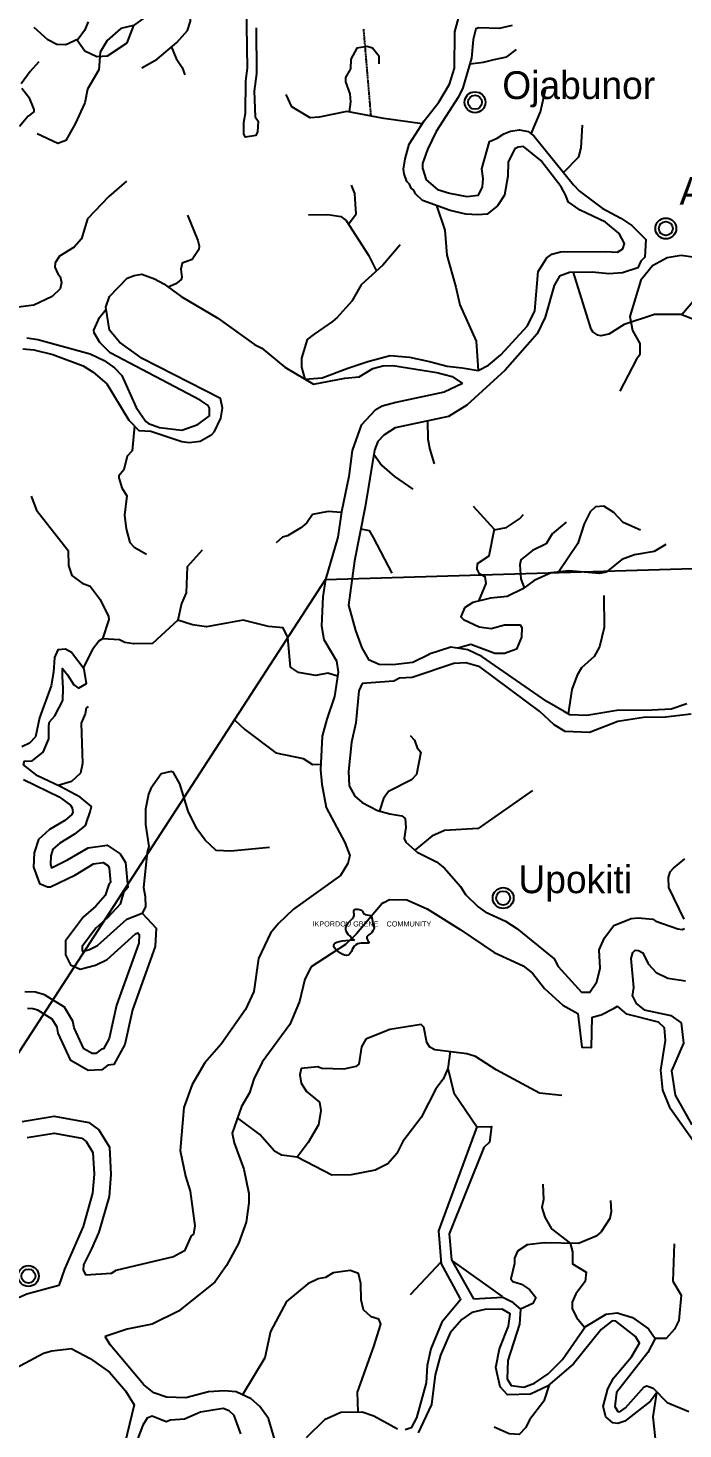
# Model space of a CAD drawing. Header units: metres. Extents: x 321186 to 621985, y 106829 to 204599.
# Drawn here: x 349266 to 353975, y 181049 to 191119 of the extents above; entities that cross this region are included whole.
import ezdxf
from ezdxf.enums import TextEntityAlignment as Align

# ---------------------------------------------------------------- set-up
doc = ezdxf.new("R2010")
doc.units = ezdxf.units.M
doc.header["$MEASUREMENT"] = 0
doc.linetypes.add('DASHED', pattern=[0.75, 0.5, -0.25])
doc.layers.get('0').update_dxf_attribs({"linetype": 'CONTINUOUS'})
for name, color, linetype in [('11', 7, 'CONTINUOUS'), ('15', 7, 'CONTINUOUS'), ('17', 7, 'CONTINUOUS'), ('18', 7, 'CONTINUOUS'), ('RIG-LOC', 7, 'CONTINUOUS')]:
    doc.layers.add(name, color=color, linetype=linetype)
doc.styles.get("Standard").update_dxf_attribs({"font": 'txt', "height": 0.2})

# ---------------------------------------------------------------- blocks, each defined once
blk = doc.blocks.new('TOWN')
at = {"layer": '11', "color": 7, "linetype": 'Continuous'}
for radius in [75, 50]:
    blk.add_circle((0, 0), radius, dxfattribs=at)

msp = doc.modelspace()

# ---------------------------------------------------------------- linework, layer by layer
msp.add_spline([(351615, 184560), (351551, 184651), (351579, 184699), (351611, 184739), (351611, 184778), (351670, 184770), (351682, 184751), (351726, 184739), (351746, 184679), (351754, 184651), (351726, 184608), (351702, 184576), (351718, 184548), (351635, 184536), (351570, 184455), (351465, 184520), (351607, 184564)], degree=3)
at = {"layer": '15', "color": 1, "linetype": 'DASHED'}
msp.add_line((351733, 190486), (351680, 191110), dxfattribs=at)
msp.add_line((351733, 190486), (351680, 191110), dxfattribs=at)
at = {"layer": '17', "color": 151, "linetype": 'Continuous'}
for points in [[(350907, 191121), (350908, 190792), (350893, 190664), (350899, 190480), (350922, 190448), (350917, 190372), (350905, 190347), (350829, 190334), (350819, 190356), (350817, 190440), (350830, 190507), (350832, 190740), (350844, 190831), (350836, 191288)], [(350907, 191121), (350908, 190792), (350893, 190664), (350899, 190480), (350922, 190448), (350917, 190372), (350905, 190347), (350829, 190334), (350819, 190356), (350817, 190440), (350830, 190507), (350832, 190740), (350844, 190831), (350836, 191288)], [(352502, 188657), (352577, 188696), (352665, 188769), (352857, 188979), (352909, 189086), (352933, 189369), (352996, 189467), (353033, 189493), (353094, 189510), (353419, 189513), (353504, 189507), (353542, 189532), (353554, 189570), (353516, 189641), (353417, 189724), (353235, 189809), (353149, 189870), (353134, 189914), (353100, 189977), (352954, 190167), (352829, 190266), (352789, 190263), (352767, 190251), (352719, 190157), (352716, 190053), (352691, 189918), (352641, 189840), (352568, 189781), (352500, 189775), (352414, 189781), (352302, 189808), (352102, 189879), (352052, 189927), (352040, 189953), (352021, 189968), (352010, 189997), (351990, 190015), (351970, 190071), (351967, 190104), (351978, 190179), (352006, 190283), (352114, 190452), (352221, 190585), (352296, 190716), (352333, 190831), (352336, 191092), (352386, 191276)], [(352502, 188657), (352577, 188696), (352665, 188769), (352857, 188979), (352909, 189086), (352933, 189369), (352996, 189467), (353033, 189493), (353094, 189510), (353419, 189513), (353504, 189507), (353542, 189532), (353554, 189570), (353516, 189641), (353417, 189724), (353235, 189809), (353149, 189870), (353134, 189914), (353100, 189977), (352954, 190167), (352829, 190266), (352789, 190263), (352767, 190251), (352719, 190157), (352716, 190053), (352691, 189918), (352641, 189840), (352568, 189781), (352500, 189775), (352414, 189781), (352302, 189808), (352102, 189879), (352052, 189927), (352040, 189953), (352021, 189968), (352010, 189997), (351990, 190015), (351970, 190071), (351967, 190104), (351978, 190179), (352006, 190283), (352114, 190452), (352221, 190585), (352296, 190716), (352333, 190831), (352336, 191092), (352386, 191276)], [(349699, 191163), (349672, 191100), (349627, 191039), (349539, 190999), (349539, 190999), (349474, 191001), (349410, 191033), (349311, 191122)], [(349699, 191163), (349672, 191100), (349627, 191039), (349539, 190999), (349539, 190999), (349474, 191001), (349410, 191033), (349311, 191122)], [(352747, 191136), (352654, 191116), (352507, 191121), (352486, 191114), (352467, 191035), (352455, 190902), (352393, 190688), (352361, 190624), (352201, 190374), (352138, 190245), (352102, 190146), (352103, 190111), (352129, 190027), (352211, 189958), (352296, 189932), (352420, 189908), (352506, 189918), (352533, 189977), (352538, 190038), (352529, 190106), (352584, 190302), (352640, 190326), (352688, 190359), (352736, 190377), (352800, 190388), (352861, 190376), (352904, 190343), (353187, 189991), (353232, 189945), (353395, 189824), (353528, 189752), (353607, 189699), (353709, 189598), (353701, 189471), (353671, 189443), (353651, 189396), (353540, 189358), (353442, 189352), (353322, 189363), (353322, 189363), (353159, 189362), (353087, 189336), (353048, 189268), (352985, 189041), (352927, 188920), (352696, 188659), (352420, 188408), (352290, 188326), (351905, 188246), (351824, 188193), (351781, 188146), (351757, 188084), (351690, 187676), (351613, 187290), (351570, 186971), (351621, 186787), (351666, 186663), (351714, 186580)], [(352747, 191136), (352654, 191116), (352507, 191121), (352486, 191114), (352467, 191035), (352455, 190902), (352393, 190688), (352361, 190624), (352201, 190374), (352138, 190245), (352102, 190146), (352103, 190111), (352129, 190027), (352211, 189958), (352296, 189932), (352420, 189908), (352506, 189918), (352533, 189977), (352538, 190038), (352529, 190106), (352584, 190302), (352640, 190326), (352688, 190359), (352736, 190377), (352800, 190388), (352861, 190376), (352904, 190343), (353187, 189991), (353232, 189945), (353395, 189824), (353528, 189752), (353607, 189699), (353709, 189598), (353701, 189471), (353671, 189443), (353651, 189396), (353540, 189358), (353442, 189352), (353322, 189363), (353322, 189363), (353159, 189362), (353087, 189336), (353048, 189268), (352985, 189041), (352927, 188920), (352696, 188659), (352420, 188408), (352290, 188326), (351905, 188246), (351824, 188193), (351781, 188146), (351757, 188084), (351690, 187676), (351613, 187290), (351570, 186971), (351621, 186787), (351666, 186663), (351714, 186580)], [(352390, 188564), (352259, 188502), (351910, 188428), (351813, 188400), (351763, 188372), (351662, 188265), (351597, 188083), (351572, 187894), (351519, 187642), (351494, 187459), (351406, 187155), (351387, 187030), (351376, 186821), (351394, 186723), (351484, 186569), (351495, 186489), (351470, 186313), (351414, 186152), (351382, 186028), (351369, 185787), (351379, 185684), (351410, 185516), (351545, 185265), (351581, 185172)], [(352390, 188564), (352259, 188502), (351910, 188428), (351813, 188400), (351763, 188372), (351662, 188265), (351597, 188083), (351572, 187894), (351519, 187642), (351494, 187459), (351406, 187155), (351387, 187030), (351376, 186821), (351394, 186723), (351484, 186569), (351495, 186489), (351470, 186313), (351414, 186152), (351382, 186028), (351369, 185787), (351379, 185684), (351410, 185516), (351545, 185265), (351581, 185172)], [(351668, 186407), (351645, 186354), (351622, 186125), (351593, 185986), (351571, 185775), (351576, 185672), (351617, 185597), (351669, 185552), (351779, 185495), (351867, 185470), (351954, 185455), (351978, 185438), (351982, 185373), (351971, 185292), (351983, 185266), (352065, 185194), (352203, 185125), (352261, 185081), (352375, 184947), (352411, 184890), (352502, 184802), (352553, 184767), (352698, 184698), (352781, 184646), (353049, 184427), (353077, 184373), (353245, 184188), (353306, 184189), (353356, 184262), (353379, 184362), (353373, 184493), (353412, 184579), (353479, 184667), (353603, 184717), (353653, 184722), (353758, 184713), (353780, 184698), (353939, 184643), (353969, 184640), (353986, 184647)], [(351668, 186407), (351645, 186354), (351622, 186125), (351593, 185986), (351571, 185775), (351576, 185672), (351617, 185597), (351669, 185552), (351779, 185495), (351867, 185470), (351954, 185455), (351978, 185438), (351982, 185373), (351971, 185292), (351983, 185266), (352065, 185194), (352203, 185125), (352261, 185081), (352375, 184947), (352411, 184890), (352502, 184802), (352553, 184767), (352698, 184698), (352781, 184646), (353049, 184427), (353077, 184373), (353245, 184188), (353306, 184189), (353356, 184262), (353379, 184362), (353373, 184493), (353412, 184579), (353479, 184667), (353603, 184717), (353653, 184722), (353758, 184713), (353780, 184698), (353939, 184643), (353969, 184640), (353986, 184647)], [(351581, 185172), (351566, 185113), (351514, 185026), (351175, 184784), (351066, 184683), (351009, 184613), (350924, 184430), (350891, 184193), (350829, 184065), (350656, 183814), (350537, 183681), (350446, 183526), (350386, 183359), (350361, 183050), (350398, 182867), (350433, 182757), (350466, 182509), (350456, 182450), (350440, 182437), (350391, 182329), (350313, 182287), (349898, 182189), (349863, 182167), (349681, 182155)], [(351581, 185172), (351566, 185113), (351514, 185026), (351175, 184784), (351066, 184683), (351009, 184613), (350924, 184430), (350891, 184193), (350829, 184065), (350656, 183814), (350537, 183681), (350446, 183526), (350386, 183359), (350361, 183050), (350398, 182867), (350433, 182757), (350466, 182509), (350456, 182450), (350440, 182437), (350391, 182329), (350313, 182287), (349898, 182189), (349863, 182167), (349681, 182155)], [(353984, 184713), (353873, 184942), (353870, 185012), (353884, 185053), (353906, 185080), (353988, 185148)], [(353984, 184713), (353873, 184942), (353870, 185012), (353884, 185053), (353906, 185080), (353988, 185148)], [(351824, 184832), (351813, 184827), (351629, 184607), (351550, 184530), (351301, 184371), (351257, 184283), (351219, 184122), (351149, 183955), (350950, 183685), (350891, 183564), (350858, 183464), (350800, 183367), (350735, 183175), (350749, 183105), (350817, 182916), (350853, 182742), (350855, 182675), (350834, 182536), (350779, 182382), (350693, 182223), (350609, 182105), (350349, 181896), (350158, 181803), (349978, 181767), (349820, 181714)], [(351824, 184832), (351813, 184827), (351629, 184607), (351550, 184530), (351301, 184371), (351257, 184283), (351219, 184122), (351149, 183955), (350950, 183685), (350891, 183564), (350858, 183464), (350800, 183367), (350735, 183175), (350749, 183105), (350817, 182916), (350853, 182742), (350855, 182675), (350834, 182536), (350779, 182382), (350693, 182223), (350609, 182105), (350349, 181896), (350158, 181803), (349978, 181767), (349820, 181714)], [(351824, 184832), (351864, 184855), (351990, 184853), (352135, 184787), (352373, 184640), (352617, 184474), (352826, 184379), (352893, 184324), (352980, 184215), (353111, 184094), (353220, 184034)], [(351824, 184832), (351864, 184855), (351990, 184853), (352135, 184787), (352373, 184640), (352617, 184474), (352826, 184379), (352893, 184324), (352980, 184215), (353111, 184094), (353220, 184034)], [(353611, 184160), (353621, 184221), (353602, 184430), (353615, 184474), (353631, 184490), (353656, 184489), (353687, 184472), (353724, 184393), (353782, 184329), (353867, 184289), (353994, 184271)], [(353611, 184160), (353621, 184221), (353602, 184430), (353615, 184474), (353631, 184490), (353656, 184489), (353687, 184472), (353724, 184393), (353782, 184329), (353867, 184289), (353994, 184271)], [(353322, 184008), (353387, 184025), (353481, 184074), (353504, 184088)], [(353322, 184008), (353387, 184025), (353481, 184074), (353504, 184088)], [(349488, 182081), (349259, 182017), (349086, 181942), (348856, 181791), (348792, 181764), (348551, 181570), (348253, 181192), (348163, 181116), (348083, 181080)], [(349488, 182081), (349259, 182017), (349086, 181942), (348856, 181791), (348792, 181764), (348551, 181570), (348253, 181192), (348163, 181116), (348083, 181080)], [(349582, 181625), (349437, 181609), (349377, 181591), (349114, 181451), (348978, 181330), (348906, 181245), (348840, 181134), (348095, 180572)], [(349582, 181625), (349437, 181609), (349377, 181591), (349114, 181451), (348978, 181330), (348906, 181245), (348840, 181134), (348095, 180572)]]:
    msp.add_lwpolyline(points, dxfattribs=at)
at = {"layer": '18', "color": 143, "linetype": 'Continuous'}
for p, q in [((352387, 188676), (352502, 188657)), ((352387, 188676), (352502, 188657)), ((352016, 182016), (352237, 182250)), ((352016, 182016), (352237, 182250)), ((352316, 182258), (352676, 182001)), ((352316, 182258), (352676, 182001))]:
    msp.add_line(p, q, dxfattribs=at)
for points in [[(350084, 190833), (350194, 190895), (350337, 191014), (350413, 191102), (350435, 191167), (350433, 191229), (350400, 191249), (350187, 191232), (350126, 191209), (350025, 191136), (349933, 191115), (349836, 191029), (349784, 190944), (349775, 190817), (349693, 190679), (349676, 190580), (349606, 190430), (349538, 190310), (349480, 190289), (349333, 190359)], [(350084, 190833), (350194, 190895), (350337, 191014), (350413, 191102), (350435, 191167), (350433, 191229), (350400, 191249), (350187, 191232), (350126, 191209), (350025, 191136), (349933, 191115), (349836, 191029), (349784, 190944), (349775, 190817), (349693, 190679), (349676, 190580), (349606, 190430), (349538, 190310), (349480, 190289), (349333, 190359)], [(349617, 191035), (349676, 190954), (349761, 190914), (349838, 190919), (349979, 191013), (350026, 191137)], [(349617, 191035), (349676, 190954), (349761, 190914), (349838, 190919), (349979, 191013), (350026, 191137)], [(350299, 190982), (350331, 190900), (350374, 190835), (350394, 190783)], [(350299, 190982), (350331, 190900), (350374, 190835), (350394, 190783)], [(351790, 190861), (351791, 190914), (351743, 190975), (351704, 190987), (351631, 190973), (351587, 190894), (351585, 190825), (351548, 190762), (351550, 190733), (351581, 190645), (351585, 190589), (351574, 190516)], [(351790, 190861), (351791, 190914), (351743, 190975), (351704, 190987), (351631, 190973), (351587, 190894), (351585, 190825), (351548, 190762), (351550, 190733), (351581, 190645), (351585, 190589), (351574, 190516)], [(352443, 190861), (352542, 190873), (352617, 190892), (352709, 190911), (352777, 190964)], [(352443, 190861), (352542, 190873), (352617, 190892), (352709, 190911), (352777, 190964)], [(349343, 190875), (349281, 190806), (349218, 190717)], [(349343, 190875), (349281, 190806), (349218, 190717)], [(349223, 190687), (349272, 190621), (349308, 190533), (349308, 190516), (349267, 190484), (349205, 190410)], [(349223, 190687), (349272, 190621), (349308, 190533), (349308, 190516), (349267, 190484), (349205, 190410)], [(352100, 190429), (351825, 190468), (351559, 190519), (351359, 190478), (351294, 190474), (351162, 190552), (351123, 190640)], [(352100, 190429), (351825, 190468), (351559, 190519), (351359, 190478), (351294, 190474), (351162, 190552), (351123, 190640)], [(352883, 190359), (352951, 190516), (352986, 190675)], [(352883, 190359), (352951, 190516), (352986, 190675)], [(353115, 190081), (353227, 190192), (353242, 190257), (353252, 190420)], [(353115, 190081), (353227, 190192), (353242, 190257), (353252, 190420)], [(349975, 190019), (349847, 189908), (349695, 189748), (349652, 189604), (349599, 189544), (349492, 189480), (349461, 189430), (349460, 189399), (349481, 189352), (349498, 189333), (349506, 189289), (349497, 189243), (349439, 189189), (349309, 189126), (349176, 189111), (349122, 189098), (349056, 189032), (348932, 188870), (348815, 188803)], [(349975, 190019), (349847, 189908), (349695, 189748), (349652, 189604), (349599, 189544), (349492, 189480), (349461, 189430), (349460, 189399), (349481, 189352), (349498, 189333), (349506, 189289), (349497, 189243), (349439, 189189), (349309, 189126), (349176, 189111), (349122, 189098), (349056, 189032), (348932, 188870), (348815, 188803)], [(351570, 189710), (351626, 189784), (351621, 189852), (351616, 189929), (351593, 189988)], [(351570, 189710), (351626, 189784), (351621, 189852), (351616, 189929), (351593, 189988)], [(352202, 189844), (352263, 189666), (352278, 189486), (352341, 189256), (352370, 189128), (352489, 188869), (352502, 188657)], [(352202, 189844), (352263, 189666), (352278, 189486), (352341, 189256), (352370, 189128), (352489, 188869), (352502, 188657)], [(350412, 189774), (350488, 189591), (350497, 189553), (350494, 189526), (350446, 189455), (350375, 189428), (350364, 189385), (350373, 189327), (350368, 189312), (350330, 189280), (350274, 189257)], [(350412, 189774), (350488, 189591), (350497, 189553), (350494, 189526), (350446, 189455), (350375, 189428), (350364, 189385), (350373, 189327), (350368, 189312), (350330, 189280), (350274, 189257)], [(351282, 189775), (351422, 189779), (351515, 189764), (351553, 189736), (351715, 189485), (351772, 189372)], [(351282, 189775), (351422, 189779), (351515, 189764), (351553, 189736), (351715, 189485), (351772, 189372)], [(351941, 189561), (351818, 189414), (351661, 189273), (351594, 189156), (351488, 189037), (351456, 189009), (351323, 188919), (351274, 188879), (351233, 188746), (351233, 188680), (351256, 188595)], [(351941, 189561), (351818, 189414), (351661, 189273), (351594, 189156), (351488, 189037), (351456, 189009), (351323, 188919), (351274, 188879), (351233, 188746), (351233, 188680), (351256, 188595)], [(353964, 189057), (354115, 189234), (354160, 189313), (354168, 189344), (354146, 189411), (354080, 189468), (353962, 189484), (353861, 189466), (353756, 189410), (353673, 189307), (353593, 189044), (353613, 188944), (353665, 188850), (353666, 188770), (353641, 188739), (353521, 188508)], [(353964, 189057), (354115, 189234), (354160, 189313), (354168, 189344), (354146, 189411), (354080, 189468), (353962, 189484), (353861, 189466), (353756, 189410), (353673, 189307), (353593, 189044), (353613, 188944), (353665, 188850), (353666, 188770), (353641, 188739), (353521, 188508)], [(349228, 188812), (349308, 188805), (349445, 188772), (349664, 188691), (349735, 188644), (349833, 188560), (349991, 188300), (350063, 188226), (350150, 188221), (350371, 188147), (350426, 188139), (350503, 188149), (350589, 188197), (350607, 188218), (350652, 188314), (350664, 188386), (350649, 188455), (350086, 188744), (349925, 188860), (349851, 188946), (349826, 189113), (349851, 189190), (349980, 189321), (350029, 189341), (350084, 189349), (350176, 189315), (350243, 189280), (350367, 189190), (350630, 189033), (350894, 188845), (350948, 188817), (351112, 188680), (351318, 188559), (351543, 188603), (351646, 188612), (351746, 188671), (351818, 188690), (351890, 188692), (352205, 188643), (352315, 188613), (352390, 188564)], [(349228, 188812), (349308, 188805), (349445, 188772), (349664, 188691), (349735, 188644), (349833, 188560), (349991, 188300), (350063, 188226), (350150, 188221), (350371, 188147), (350426, 188139), (350503, 188149), (350589, 188197), (350607, 188218), (350652, 188314), (350664, 188386), (350649, 188455), (350086, 188744), (349925, 188860), (349851, 188946), (349826, 189113), (349851, 189190), (349980, 189321), (350029, 189341), (350084, 189349), (350176, 189315), (350243, 189280), (350367, 189190), (350630, 189033), (350894, 188845), (350948, 188817), (351112, 188680), (351318, 188559), (351543, 188603), (351646, 188612), (351746, 188671), (351818, 188690), (351890, 188692), (352205, 188643), (352315, 188613), (352390, 188564)], [(354364, 188070), (354407, 188175), (354413, 188246), (354407, 188401), (354468, 188455), (354545, 188501), (354573, 188620), (354549, 188692), (354406, 188724), (354350, 188779), (354287, 188864), (354167, 188961), (354065, 189018), (353960, 189059), (353771, 189060), (353553, 188988), (353441, 188918), (353384, 188907), (353362, 188910), (353327, 188934), (353315, 188955), (353188, 189362)], [(354364, 188070), (354407, 188175), (354413, 188246), (354407, 188401), (354468, 188455), (354545, 188501), (354573, 188620), (354549, 188692), (354406, 188724), (354350, 188779), (354287, 188864), (354167, 188961), (354065, 189018), (353960, 189059), (353771, 189060), (353553, 188988), (353441, 188918), (353384, 188907), (353362, 188910), (353327, 188934), (353315, 188955), (353188, 189362)], [(349259, 188892), (349338, 188881), (349713, 188776), (349814, 188730), (349889, 188675), (349942, 188620), (350045, 188390), (350114, 188291), (350133, 188275), (350212, 188248), (350373, 188229), (350488, 188269), (350570, 188332), (350572, 188387), (350561, 188405), (350505, 188444), (349856, 188784), (349782, 188858), (349743, 188928), (349740, 188947), (349780, 189038), (349828, 189099)], [(349259, 188892), (349338, 188881), (349713, 188776), (349814, 188730), (349889, 188675), (349942, 188620), (350045, 188390), (350114, 188291), (350133, 188275), (350212, 188248), (350373, 188229), (350488, 188269), (350570, 188332), (350572, 188387), (350561, 188405), (350505, 188444), (349856, 188784), (349782, 188858), (349743, 188928), (349740, 188947), (349780, 189038), (349828, 189099)], [(351256, 188595), (351382, 188605), (351565, 188674), (351710, 188722), (351869, 188766), (352010, 188754), (352152, 188721), (352279, 188688), (352387, 188676)], [(351256, 188595), (351382, 188605), (351565, 188674), (351710, 188722), (351869, 188766), (352010, 188754), (352152, 188721), (352279, 188688), (352387, 188676)], [(350031, 188260), (350014, 188080), (349980, 188042), (349955, 187943), (349920, 187900), (349919, 187885), (349941, 187813), (349976, 187755), (349960, 187617), (349973, 187520), (349999, 187421), (350030, 187388), (350118, 187337)], [(350031, 188260), (350014, 188080), (349980, 188042), (349955, 187943), (349920, 187900), (349919, 187885), (349941, 187813), (349976, 187755), (349960, 187617), (349973, 187520), (349999, 187421), (350030, 187388), (350118, 187337)], [(352139, 188295), (352140, 188164), (352154, 188089), (352186, 187985)], [(352139, 188295), (352140, 188164), (352154, 188089), (352186, 187985)], [(351753, 188056), (351809, 187973), (351901, 187894), (352033, 187803)], [(351753, 188056), (351809, 187973), (351901, 187894), (352033, 187803)], [(349288, 187754), (349327, 187653), (349556, 187362), (349557, 187256), (349581, 187183), (349656, 187129), (349713, 187106), (349786, 187010), (349846, 186889), (349848, 186868), (349802, 186728)], [(349288, 187754), (349327, 187653), (349556, 187362), (349557, 187256), (349581, 187183), (349656, 187129), (349713, 187106), (349786, 187010), (349846, 186889), (349848, 186868), (349802, 186728)], [(351518, 187636), (351425, 187643), (351312, 187622), (351270, 187562), (351227, 187526), (351131, 187468), (351095, 187459), (351050, 187418)], [(351518, 187636), (351425, 187643), (351312, 187622), (351270, 187562), (351227, 187526), (351131, 187468), (351095, 187459), (351050, 187418)], [(352466, 187683), (352618, 187517), (352580, 187322), (352496, 187267), (352492, 187228), (352508, 187200), (352550, 187177), (352557, 187125), (352506, 186999)], [(352466, 187683), (352618, 187517), (352580, 187322), (352496, 187267), (352492, 187228), (352508, 187200), (352550, 187177), (352557, 187125), (352506, 186999)], [(352617, 187512), (352707, 187528), (352799, 187590), (352828, 187623)], [(352617, 187512), (352707, 187528), (352799, 187590), (352828, 187623)], [(353669, 187509), (353546, 187564), (353477, 187637), (353407, 187681), (353347, 187676), (353308, 187640), (353264, 187555), (353219, 187413), (353080, 187208)], [(353669, 187509), (353546, 187564), (353477, 187637), (353407, 187681), (353347, 187676), (353308, 187640), (353264, 187555), (353219, 187413), (353080, 187208)], [(351659, 187519), (351720, 187506), (351748, 187456), (351883, 187200)], [(351659, 187519), (351720, 187506), (351748, 187456), (351883, 187200)], [(353135, 187567), (353034, 187482), (352992, 187412), (352893, 187364), (352809, 187297), (352801, 187259), (352810, 187159), (352834, 187095)], [(353135, 187567), (353034, 187482), (352992, 187412), (352893, 187364), (352809, 187297), (352801, 187259), (352810, 187159), (352834, 187095)], [(353852, 187406), (353768, 187355), (353626, 187331), (353535, 187298), (353422, 187208), (353375, 187199), (353155, 187216), (353027, 187202), (352905, 187147), (352824, 187088), (352711, 187032), (352592, 187020), (352465, 186990), (352405, 186951), (352379, 186886), (352396, 186868), (352509, 186815), (352595, 186802), (352691, 186828), (352804, 186830), (352817, 186810), (352814, 186741), (352779, 186655), (352693, 186623), (352622, 186623), (352451, 186688), (352356, 186660)], [(353852, 187406), (353768, 187355), (353626, 187331), (353535, 187298), (353422, 187208), (353375, 187199), (353155, 187216), (353027, 187202), (352905, 187147), (352824, 187088), (352711, 187032), (352592, 187020), (352465, 186990), (352405, 186951), (352379, 186886), (352396, 186868), (352509, 186815), (352595, 186802), (352691, 186828), (352804, 186830), (352817, 186810), (352814, 186741), (352779, 186655), (352693, 186623), (352622, 186623), (352451, 186688), (352356, 186660)], [(350519, 187366), (350411, 187245), (350404, 187059), (350370, 186982), (350343, 186862)], [(350519, 187366), (350411, 187245), (350404, 187059), (350370, 186982), (350343, 186862)], [(353407, 187040), (353408, 186809), (353374, 186670), (353336, 186601), (353245, 186520), (353214, 186468), (353177, 186364), (353150, 186188)], [(353407, 187040), (353408, 186809), (353374, 186670), (353336, 186601), (353245, 186520), (353214, 186468), (353177, 186364), (353150, 186188)], [(351491, 186460), (351423, 186481), (351336, 186465), (351211, 186487), (351154, 186525), (351134, 186737), (351100, 186807), (350996, 186816), (350813, 186863), (350549, 186814), (350449, 186829), (350343, 186862), (350162, 186695), (350024, 186693), (349963, 186703), (349925, 186720), (349803, 186729), (349778, 186714), (349730, 186651), (349662, 186519)], [(351491, 186460), (351423, 186481), (351336, 186465), (351211, 186487), (351154, 186525), (351134, 186737), (351100, 186807), (350996, 186816), (350813, 186863), (350549, 186814), (350449, 186829), (350343, 186862), (350162, 186695), (350024, 186693), (349963, 186703), (349925, 186720), (349803, 186729), (349778, 186714), (349730, 186651), (349662, 186519)], [(349669, 186510), (349580, 186631), (349537, 186655), (349480, 186649), (349456, 186593), (349449, 186488), (349433, 186391), (349349, 186160), (349319, 186025), (349276, 185978), (349221, 185953)], [(349669, 186510), (349580, 186631), (349537, 186655), (349480, 186649), (349456, 186593), (349449, 186488), (349433, 186391), (349349, 186160), (349319, 186025), (349276, 185978), (349221, 185953)], [(351714, 186580), (351790, 186547), (351889, 186544), (352032, 186560), (352150, 186618)], [(351714, 186580), (351790, 186547), (351889, 186544), (352032, 186560), (352150, 186618)], [(354002, 186261), (353891, 186222), (353750, 186215), (353500, 186213), (353283, 186176), (353162, 186181), (353121, 186205), (352997, 186277), (352530, 186602), (352428, 186649), (352305, 186669), (352150, 186618)], [(354002, 186261), (353891, 186222), (353750, 186215), (353500, 186213), (353283, 186176), (353162, 186181), (353121, 186205), (352997, 186277), (352530, 186602), (352428, 186649), (352305, 186669), (352150, 186618)], [(349684, 185402), (349713, 185485), (349723, 185523), (349642, 185589), (349498, 185667), (349334, 185744), (349234, 185822), (349241, 185848), (349295, 185852), (349375, 185913), (349415, 186009), (349415, 186105), (349421, 186132), (349459, 186175), (349516, 186286), (349519, 186374), (349515, 186458), (349514, 186516), (349550, 186470), (349595, 186397), (349630, 186374), (349688, 186407), (349669, 186510)], [(349684, 185402), (349713, 185485), (349723, 185523), (349642, 185589), (349498, 185667), (349334, 185744), (349234, 185822), (349241, 185848), (349295, 185852), (349375, 185913), (349415, 186009), (349415, 186105), (349421, 186132), (349459, 186175), (349516, 186286), (349519, 186374), (349515, 186458), (349514, 186516), (349550, 186470), (349595, 186397), (349630, 186374), (349688, 186407), (349669, 186510)], [(354034, 186187), (353849, 186166), (353691, 186163), (353506, 186135), (353303, 186055), (353127, 186062), (353048, 186109), (352947, 186207), (352514, 186526), (352414, 186555), (352328, 186550), (352027, 186451), (351937, 186445), (351897, 186425), (351668, 186407)], [(354034, 186187), (353849, 186166), (353691, 186163), (353506, 186135), (353303, 186055), (353127, 186062), (353048, 186109), (352947, 186207), (352514, 186526), (352414, 186555), (352328, 186550), (352027, 186451), (351937, 186445), (351897, 186425), (351668, 186407)], [(349699, 186243), (349684, 186229), (349677, 186190), (349648, 186121), (349659, 185831), (349644, 185762), (349578, 185702), (349483, 185674)], [(349699, 186243), (349684, 186229), (349677, 186190), (349648, 186121), (349659, 185831), (349644, 185762), (349578, 185702), (349483, 185674)], [(350753, 186144), (350826, 186077), (351049, 185909), (351245, 185868), (351311, 185825), (351371, 185827)], [(350753, 186144), (350826, 186077), (351049, 185909), (351245, 185868), (351311, 185825), (351371, 185827)], [(352014, 186033), (352046, 186001), (352064, 185945), (352091, 185914), (352059, 185754), (352023, 185714), (351859, 185631), (351821, 185580), (351793, 185491)], [(352014, 186033), (352046, 186001), (352064, 185945), (352091, 185914), (352059, 185754), (352023, 185714), (351859, 185631), (351821, 185580), (351793, 185491)], [(349234, 185718), (349491, 185592), (349572, 185532), (349583, 185513), (349589, 185480), (349580, 185462), (349531, 185423), (349422, 185357), (349341, 185285), (349311, 185191), (349306, 185087), (349348, 184970), (349407, 184946), (349428, 184946), (349607, 185033), (349738, 185110), (349807, 185120), (349840, 185098), (349849, 185082), (349860, 184978), (349847, 184962), (349822, 184884), (349753, 184807), (349666, 184731), (349535, 184557), (349536, 184456), (349571, 184384), (349642, 184353), (349751, 184383), (349835, 184424), (350040, 184609), (350055, 184615), (350065, 184604), (350062, 184541), (349903, 184094), (349849, 183856), (349808, 183781), (349795, 183779), (349753, 183748), (349728, 183747), (349667, 183782), (349598, 183931), (349589, 183980), (349529, 184081), (349385, 184170), (349321, 184188), (349244, 184192)], [(349234, 185718), (349491, 185592), (349572, 185532), (349583, 185513), (349589, 185480), (349580, 185462), (349531, 185423), (349422, 185357), (349341, 185285), (349311, 185191), (349306, 185087), (349348, 184970), (349407, 184946), (349428, 184946), (349607, 185033), (349738, 185110), (349807, 185120), (349840, 185098), (349849, 185082), (349860, 184978), (349847, 184962), (349822, 184884), (349753, 184807), (349666, 184731), (349535, 184557), (349536, 184456), (349571, 184384), (349642, 184353), (349751, 184383), (349835, 184424), (350040, 184609), (350055, 184615), (350065, 184604), (350062, 184541), (349903, 184094), (349849, 183856), (349808, 183781), (349795, 183779), (349753, 183748), (349728, 183747), (349667, 183782), (349598, 183931), (349589, 183980), (349529, 184081), (349385, 184170), (349321, 184188), (349244, 184192)], [(351002, 185229), (350725, 185202), (350618, 185207), (350541, 185282), (350481, 185362), (350417, 185489), (350357, 185687), (350313, 185768), (350295, 185775), (350224, 185757), (350149, 185652), (350132, 185611), (350110, 185504), (350110, 185393), (350136, 185236), (350122, 185194), (350097, 184941), (350109, 184877), (350110, 184801), (350088, 184757)], [(351002, 185229), (350725, 185202), (350618, 185207), (350541, 185282), (350481, 185362), (350417, 185489), (350357, 185687), (350313, 185768), (350295, 185775), (350224, 185757), (350149, 185652), (350132, 185611), (350110, 185504), (350110, 185393), (350136, 185236), (350122, 185194), (350097, 184941), (350109, 184877), (350110, 184801), (350088, 184757)], [(352893, 185638), (352502, 185365), (352260, 185351), (352169, 185311), (352047, 185210)], [(352893, 185638), (352502, 185365), (352260, 185351), (352169, 185311), (352047, 185210)], [(349684, 185402), (349674, 185384), (349600, 185325), (349494, 185260), (349445, 185217), (349430, 185169), (349427, 185105), (349435, 185083), (349550, 185139), (349698, 185226), (349836, 185244), (349930, 185182), (349966, 185120), (349984, 184940), (349954, 184904), (349928, 184822), (349837, 184722), (349754, 184649), (349656, 184517), (349656, 184484), (349657, 184481), (349708, 184495), (349767, 184524), (349976, 184713), (350088, 184757), (350187, 184648), (350181, 184517), (350018, 184061), (349962, 183812), (349883, 183669), (349841, 183664), (349796, 183631), (349699, 183625), (349574, 183697), (349482, 183895), (349475, 183938), (349441, 183995), (349336, 184059), (349302, 184069), (349262, 184071)], [(349684, 185402), (349674, 185384), (349600, 185325), (349494, 185260), (349445, 185217), (349430, 185169), (349427, 185105), (349435, 185083), (349550, 185139), (349698, 185226), (349836, 185244), (349930, 185182), (349966, 185120), (349984, 184940), (349954, 184904), (349928, 184822), (349837, 184722), (349754, 184649), (349656, 184517), (349656, 184484), (349657, 184481), (349708, 184495), (349767, 184524), (349976, 184713), (350088, 184757), (350187, 184648), (350181, 184517), (350018, 184061), (349962, 183812), (349883, 183669), (349841, 183664), (349796, 183631), (349699, 183625), (349574, 183697), (349482, 183895), (349475, 183938), (349441, 183995), (349336, 184059), (349302, 184069), (349262, 184071)], [(354060, 183103), (353886, 183350), (353830, 183484), (353816, 183628), (353850, 183841), (353843, 183932), (353800, 183973), (353572, 184030), (353504, 184088)], [(354060, 183103), (353886, 183350), (353830, 183484), (353816, 183628), (353850, 183841), (353843, 183932), (353800, 183973), (353572, 184030), (353504, 184088)], [(353611, 184160), (353639, 184106), (353695, 184062), (353887, 184021), (353961, 183967), (353978, 183823), (353892, 183624), (353920, 183448), (354038, 183236)], [(353611, 184160), (353639, 184106), (353695, 184062), (353887, 184021), (353961, 183967), (353978, 183823), (353892, 183624), (353920, 183448), (354038, 183236)], [(353220, 184034), (353249, 183793), (353317, 183791), (353322, 184010)], [(353220, 184034), (353249, 183793), (353317, 183791), (353322, 184010)], [(353103, 183446), (352943, 183462), (352633, 183630), (352484, 183725), (352421, 183746), (352192, 183774), (352155, 183794), (352133, 183827), (352112, 183937), (352092, 183955), (351868, 183921), (351694, 183851), (351663, 183796), (351644, 183672), (351624, 183654), (351538, 183635), (351379, 183641), (351349, 183652), (351229, 183641), (351220, 183595), (351231, 183535), (351268, 183474), (351362, 183397), (351372, 183339), (351355, 183236), (351281, 183108), (351201, 183003), (351089, 183017), (351039, 183045), (350933, 183165), (350773, 183285)], [(353103, 183446), (352943, 183462), (352633, 183630), (352484, 183725), (352421, 183746), (352192, 183774), (352155, 183794), (352133, 183827), (352112, 183937), (352092, 183955), (351868, 183921), (351694, 183851), (351663, 183796), (351644, 183672), (351624, 183654), (351538, 183635), (351379, 183641), (351349, 183652), (351229, 183641), (351220, 183595), (351231, 183535), (351268, 183474), (351362, 183397), (351372, 183339), (351355, 183236), (351281, 183108), (351201, 183003), (351089, 183017), (351039, 183045), (350933, 183165), (350773, 183285)], [(352302, 183761), (352284, 183639), (352252, 183563), (352198, 183494), (352092, 183287), (351960, 183116), (351918, 183030), (351854, 182955), (351761, 182910), (351589, 182875), (351450, 182872), (351201, 183003)], [(352302, 183761), (352284, 183639), (352252, 183563), (352198, 183494), (352092, 183287), (351960, 183116), (351918, 183030), (351854, 182955), (351761, 182910), (351589, 182875), (351450, 182872), (351201, 183003)], [(352285, 183642), (352327, 183466), (352495, 183218)], [(352285, 183642), (352327, 183466), (352495, 183218)], [(349224, 183259), (349455, 183298), (349703, 183252), (349775, 183198), (349851, 183074), (349862, 182878), (349849, 182721), (349775, 182463), (349723, 182344)], [(349224, 183259), (349455, 183298), (349703, 183252), (349775, 183198), (349851, 183074), (349862, 182878), (349849, 182721), (349775, 182463), (349723, 182344)], [(349260, 183143), (349454, 183176), (349654, 183139), (349685, 183116), (349733, 183037), (349742, 182880), (349730, 182743), (349662, 182503), (349529, 182198), (349488, 182081)], [(349260, 183143), (349454, 183176), (349654, 183139), (349685, 183116), (349733, 183037), (349742, 182880), (349730, 182743), (349662, 182503), (349529, 182198), (349488, 182081)], [(352374, 181989), (352238, 182236), (352219, 182473), (352496, 183221), (352598, 183222), (352585, 183110), (352543, 183071), (352293, 182451), (352312, 182265), (352469, 181984)], [(352374, 181989), (352238, 182236), (352219, 182473), (352496, 183221), (352598, 183222), (352585, 183110), (352543, 183071), (352293, 182451), (352312, 182265), (352469, 181984)], [(352967, 182808), (352972, 182699), (352960, 182640), (352983, 182572), (353030, 182487), (353164, 182385), (353180, 182321), (353180, 182236), (353279, 182175), (353271, 182109), (353204, 182019), (353178, 181961), (353179, 181915), (353209, 181850), (353268, 181780)], [(352967, 182808), (352972, 182699), (352960, 182640), (352983, 182572), (353030, 182487), (353164, 182385), (353180, 182321), (353180, 182236), (353279, 182175), (353271, 182109), (353204, 182019), (353178, 181961), (353179, 181915), (353209, 181850), (353268, 181780)], [(353454, 182692), (353459, 182610), (353449, 182561), (353386, 182467), (353350, 182435), (353224, 182382), (352978, 182386), (352855, 182372), (352785, 182327), (352763, 182276), (352765, 182238), (352738, 182128), (352752, 182110), (352815, 182089), (352871, 182052), (352917, 181993), (352895, 181950), (352808, 181909)], [(353454, 182692), (353459, 182610), (353449, 182561), (353386, 182467), (353350, 182435), (353224, 182382), (352978, 182386), (352855, 182372), (352785, 182327), (352763, 182276), (352765, 182238), (352738, 182128), (352752, 182110), (352815, 182089), (352871, 182052), (352917, 181993), (352895, 181950), (352808, 181909)], [(353911, 182379), (353901, 182111), (353962, 182010), (353945, 181828), (353913, 181766), (353854, 181699), (353775, 181699)], [(353911, 182379), (353901, 182111), (353962, 182010), (353945, 181828), (353913, 181766), (353854, 181699), (353775, 181699)], [(349723, 182344), (349666, 182228), (349664, 182190), (349681, 182155)], [(349723, 182344), (349666, 182228), (349664, 182190), (349681, 182155)], [(351640, 181169), (351634, 181313), (351752, 181641), (351802, 181801), (351788, 181839), (351733, 181855), (351678, 181906), (351661, 181976), (351660, 182095), (351643, 182166), (351583, 182189), (351460, 182172), (351406, 182137), (351353, 182127), (351279, 182092), (351125, 181965), (351010, 181749), (350969, 181560), (350808, 181294)], [(351640, 181169), (351634, 181313), (351752, 181641), (351802, 181801), (351788, 181839), (351733, 181855), (351678, 181906), (351661, 181976), (351660, 182095), (351643, 182166), (351583, 182189), (351460, 182172), (351406, 182137), (351353, 182127), (351279, 182092), (351125, 181965), (351010, 181749), (350969, 181560), (350808, 181294)], [(352374, 181989), (352375, 181976), (352242, 181817), (352162, 181624), (352136, 181506), (352128, 181380), (352060, 181129), (352021, 181056), (351977, 181043)], [(352374, 181989), (352375, 181976), (352242, 181817), (352162, 181624), (352136, 181506), (352128, 181380), (352060, 181129), (352021, 181056), (351977, 181043)], [(352469, 181984), (352680, 181997), (352743, 181966), (352808, 181909), (352799, 181803), (352717, 181541), (352710, 181409), (352741, 181361), (352830, 181349), (352908, 181379), (353006, 181444), (353108, 181547), (353271, 181784), (353422, 181873), (353502, 181883), (353611, 181850), (353727, 181769), (353776, 181700), (353723, 181599), (353496, 181312), (353485, 181210), (353507, 181174), (353522, 181172), (353561, 181200), (353695, 181351), (353716, 181359), (353760, 181342), (353862, 181239), (354018, 181175)], [(352469, 181984), (352680, 181997), (352743, 181966), (352808, 181909), (352799, 181803), (352717, 181541), (352710, 181409), (352741, 181361), (352830, 181349), (352908, 181379), (353006, 181444), (353108, 181547), (353271, 181784), (353422, 181873), (353502, 181883), (353611, 181850), (353727, 181769), (353776, 181700), (353723, 181599), (353496, 181312), (353485, 181210), (353507, 181174), (353522, 181172), (353561, 181200), (353695, 181351), (353716, 181359), (353760, 181342), (353862, 181239), (354018, 181175)], [(353786, 181311), (353742, 181249), (353557, 181106), (353506, 181088), (353470, 181092), (353420, 181137), (353401, 181210), (353436, 181337), (353476, 181414), (353604, 181568), (353663, 181665), (353633, 181713), (353492, 181823), (353465, 181826), (353387, 181764), (353189, 181516), (353002, 181356), (352880, 181300), (352714, 181295), (352661, 181352), (352630, 181490), (352656, 181624), (352721, 181788), (352732, 181876), (352674, 181909), (352551, 181908), (352456, 181887), (352386, 181835), (352302, 181741), (352232, 181580), (352194, 181437), (352167, 181225), (352071, 181021)], [(353786, 181311), (353742, 181249), (353557, 181106), (353506, 181088), (353470, 181092), (353420, 181137), (353401, 181210), (353436, 181337), (353476, 181414), (353604, 181568), (353663, 181665), (353633, 181713), (353492, 181823), (353465, 181826), (353387, 181764), (353189, 181516), (353002, 181356), (352880, 181300), (352714, 181295), (352661, 181352), (352630, 181490), (352656, 181624), (352721, 181788), (352732, 181876), (352674, 181909), (352551, 181908), (352456, 181887), (352386, 181835), (352302, 181741), (352232, 181580), (352194, 181437), (352167, 181225), (352071, 181021)], [(351078, 180840), (350996, 181123), (350932, 181210), (350871, 181266), (350762, 181316), (350679, 181324), (350565, 181315), (350400, 181272), (350262, 181277), (350171, 181308), (350098, 181366), (349857, 181654), (349820, 181714)], [(351078, 180840), (350996, 181123), (350932, 181210), (350871, 181266), (350762, 181316), (350679, 181324), (350565, 181315), (350400, 181272), (350262, 181277), (350171, 181308), (350098, 181366), (349857, 181654), (349820, 181714)], [(349582, 181625), (349714, 181556), (349853, 181458), (349967, 181324), (350030, 181223), (349911, 180736)], [(349582, 181625), (349714, 181556), (349853, 181458), (349967, 181324), (350030, 181223), (349911, 180736)], [(353013, 181365), (352974, 181248), (352872, 181115), (352846, 181060), (352797, 181008), (352725, 181015), (352617, 181062)], [(353013, 181365), (352974, 181248), (352872, 181115), (352846, 181060), (352797, 181008), (352725, 181015), (352617, 181062)], [(353784, 181308), (353759, 181136), (353788, 180868), (354094, 180551), (354097, 180526), (353922, 180346), (353871, 180309), (353631, 180226), (353463, 179992)], [(353784, 181308), (353759, 181136), (353788, 180868), (354094, 180551), (354097, 180526), (353922, 180346), (353871, 180309), (353631, 180226), (353463, 179992)], [(350797, 181015), (350748, 181145), (350712, 181179), (350670, 181197), (350507, 181170), (350392, 181119), (350290, 181113), (350259, 181099), (350158, 181140), (350124, 181126), (350093, 181076), (350034, 180926)], [(350797, 181015), (350748, 181145), (350712, 181179), (350670, 181197), (350507, 181170), (350392, 181119), (350290, 181113), (350259, 181099), (350158, 181140), (350124, 181126), (350093, 181076), (350034, 180926)], [(351922, 181048), (351753, 181140), (351669, 181170), (351516, 181168), (351399, 181114), (351267, 180985)], [(351922, 181048), (351753, 181140), (351669, 181170), (351516, 181168), (351399, 181114), (351267, 180985)]]:
    msp.add_lwpolyline(points, dxfattribs=at)
at = {"layer": 'RIG-LOC', "color": 3}
for p, q in [((351406, 187155), (362228, 187478)), ((346192, 179118), (351406, 187155))]:
    msp.add_line(p, q, dxfattribs=at)

# ---------------------------------------------------------------- block references
at = {"layer": '11', "color": 7, "linetype": 'Continuous'}
for p in [(352480, 190585), (352480, 190585), (353852, 189678), (353852, 189678), (352682, 184865), (352682, 184865), (349269, 182148), (349269, 182148)]:
    msp.add_blockref('TOWN', p, dxfattribs=at)

# ---------------------------------------------------------------- texts
at = {"insert": (351311, 184698), "char_height": 37.32, "width": 5525.49, "attachment_point": 1, "rotation": 359.9925}
msp.add_mtext('{\\fArial|b0|i0|c0|p34;IKPORDOU GBENE    COMMUNITY}', dxfattribs=at)
at = {"layer": '11', "color": 7, "linetype": 'Continuous'}
for s, p in [('Ojabunor', (352676, 190708)), ('Ojabunor', (352676, 190708)), ('Ashamakpo', (353950, 189948)), ('Ashamakpo', (353950, 189948)), ('Upokiti', (352792, 185000)), ('Upokiti', (352792, 185000))]:
    msp.add_text(s, height=199.8, dxfattribs=at).set_placement(p, align=Align.MIDDLE_LEFT)

doc.saveas('drawing.dxf')
